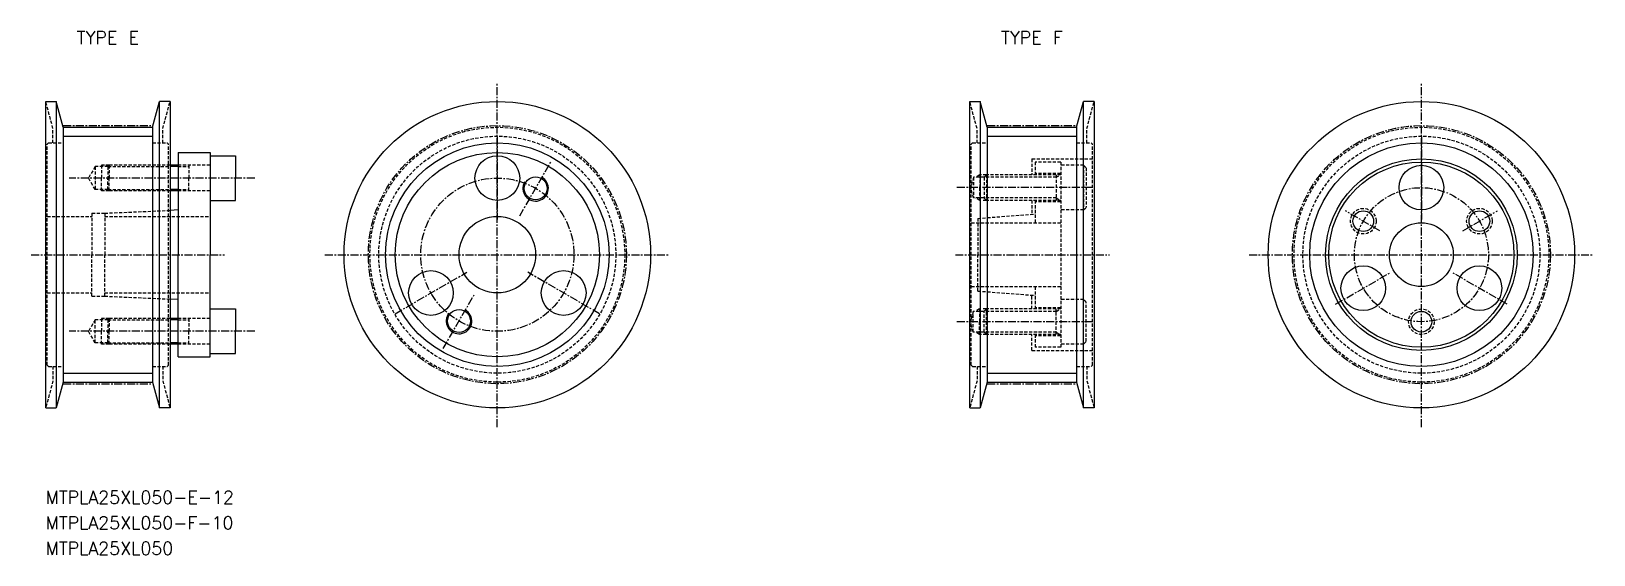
# Model space of a CAD drawing. Extents: x 30 to 275, y 65 to 147.
import ezdxf
from ezdxf.enums import TextEntityAlignment as Align

# ---------------------------------------------------------------- set-up
doc = ezdxf.new("R2010")
doc.units = 0
doc.linetypes.add('CENTER', pattern=[2, 1.25, -0.25, 0.25, -0.25])
doc.linetypes.add('DASHED', pattern=[0.75, 0.5, -0.25])
doc.layers.get('0').update_dxf_attribs({"linetype": 'CONTINUOUS'})
doc.layers.add('CENTER', color=1, linetype='CENTER')
doc.styles.add('MISUMI', font='txt.shx')

msp = doc.modelspace()

# ---------------------------------------------------------------- linework, layer by layer
at = {"color": 3, "linetype": 'DASHED'}
for p, q in [((33.68, 131.35), (32.54, 135.6)), ((50.88, 131.35), (52.02, 135.6)), ((178.42, 131.35), (177.28, 135.6)), ((195.62, 131.35), (196.75, 135.6)), ((33.68, 129.1), (33.68, 131.35)), ((50.88, 129.1), (50.88, 131.35)), ((178.42, 129.1), (178.42, 131.35)), ((195.62, 129.1), (195.62, 131.35)), ((32.98, 129.1), (32.78, 128.9)), ((32.78, 94.3), (32.78, 128.9)), ((32.98, 129.1), (35.28, 129.1)), ((49.28, 129.1), (51.58, 129.1)), ((51.78, 128.9), (51.58, 129.1)), ((51.78, 94.3), (51.78, 128.9)), ((177.72, 129.1), (177.52, 128.9)), ((177.52, 94.3), (177.52, 128.9)), ((177.72, 129.1), (180.02, 129.1)), ((194.02, 129.1), (196.32, 129.1)), ((196.52, 128.9), (196.32, 129.1)), ((196.52, 94.3), (196.52, 128.9)), ((40.28, 125.4), (39.24, 123.6)), ((40.28, 125.4), (40.28, 121.8)), ((42.28, 125.4), (40.28, 125.4)), ((41.28, 125.6), (41.28, 123.6)), ((42.48, 125.6), (41.28, 125.6)), ((42.48, 125.6), (42.28, 125.4)), ((42.28, 125.4), (52.02, 125.4)), ((42.28, 125.4), (42.28, 123.6)), ((52.02, 125.6), (42.48, 125.6)), ((42.48, 125.6), (42.48, 123.6)), ((58.28, 125.6), (53.28, 125.6)), ((53.28, 125.4), (54.94, 125.4)), ((54.94, 125.6), (54.94, 123.6)), ((187.02, 126.6), (196.52, 126.6)), ((187.02, 126.6), (187.02, 124.1)), ((191.52, 126.1), (187.52, 126.1)), ((187.52, 126.1), (187.52, 124.1)), ((191.52, 126.1), (191.52, 97.1)), ((195.12, 125.6), (191.52, 125.6)), ((195.12, 125.6), (195.12, 118.6)), ((195.12, 125.6), (195.52, 125.2)), ((195.52, 125.2), (195.52, 119)), ((40.28, 121.8), (39.24, 123.6)), ((41.28, 121.6), (41.28, 123.6)), ((42.28, 121.8), (42.28, 123.6)), ((42.48, 121.6), (42.48, 123.6)), ((54.94, 121.6), (54.94, 123.6)), ((177.87, 123.72), (177.44, 122.1)), ((177.87, 123.72), (177.87, 120.48)), ((179.52, 123.72), (177.87, 123.72)), ((178.87, 124.1), (178.21, 123.72)), ((178.87, 124.1), (178.87, 122.1)), ((179.89, 124.1), (178.87, 124.1)), ((179.52, 123.72), (179.89, 124.1)), ((190.82, 123.72), (179.52, 123.72)), ((179.52, 123.72), (179.52, 120.48)), ((191.52, 124.1), (179.89, 124.1)), ((179.89, 124.1), (179.89, 120.1)), ((191.52, 124.3), (187.52, 124.3)), ((190.82, 124.1), (190.82, 120.1)), ((190.82, 123.72), (191.47, 124.1)), ((42.28, 121.8), (40.28, 121.8)), ((42.48, 121.6), (41.28, 121.6)), ((42.28, 121.8), (52.02, 121.8)), ((42.48, 121.6), (42.28, 121.8)), ((52.02, 121.6), (42.48, 121.6)), ((53.28, 121.8), (54.94, 121.8)), ((58.28, 121.6), (53.28, 121.6)), ((177.87, 120.48), (177.44, 122.1)), ((179.52, 120.48), (177.87, 120.48)), ((178.87, 120.1), (178.21, 120.48)), ((178.87, 120.1), (178.87, 122.1)), ((179.89, 120.1), (179.22, 120.1)), ((190.82, 120.48), (179.52, 120.48)), ((179.89, 120.1), (179.52, 120.48)), ((191.52, 120.1), (179.89, 120.1)), ((187.02, 120.1), (187.02, 117.94)), ((187.52, 120.1), (187.52, 116.6)), ((190.82, 120.48), (191.47, 120.1)), ((32.78, 117.6), (39.78, 117.6)), ((39.78, 118.1), (39.78, 111.6)), ((39.78, 118.1), (41.78, 118.1)), ((41.78, 118.1), (52.02, 118.54)), ((41.78, 118.1), (41.78, 111.6)), ((41.78, 117.6), (58.28, 117.6)), ((178.52, 117.29), (187.52, 117.97)), ((191.52, 119.9), (187.52, 119.9)), ((195.12, 118.6), (191.52, 118.6)), ((195.12, 118.6), (195.52, 119)), ((177.52, 116.6), (191.52, 116.6)), ((178.52, 117.29), (178.52, 111.6)), ((39.78, 105.1), (39.78, 111.6)), ((41.78, 105.1), (41.78, 111.6)), ((178.52, 105.91), (178.52, 111.6)), ((32.78, 105.6), (39.78, 105.6)), ((41.78, 105.6), (58.28, 105.6)), ((177.52, 106.6), (191.52, 106.6)), ((178.52, 105.91), (187.52, 105.22)), ((187.02, 103.1), (187.02, 105.26)), ((187.52, 106.6), (187.52, 103.1)), ((39.78, 105.1), (41.78, 105.1)), ((41.78, 105.1), (52.02, 104.65)), ((178.82, 103.1), (178.17, 102.72)), ((178.82, 103.1), (178.82, 101.1)), ((179.89, 103.1), (179.22, 103.1)), ((179.89, 103.1), (179.52, 102.72)), ((191.52, 103.1), (179.89, 103.1)), ((179.89, 99.1), (179.89, 103.1)), ((191.52, 103.3), (187.52, 103.3)), ((190.82, 99.1), (190.82, 103.1)), ((190.82, 102.72), (191.47, 103.1)), ((195.12, 104.6), (191.52, 104.6)), ((195.12, 97.6), (195.12, 104.6)), ((195.12, 104.6), (195.52, 104.2)), ((195.52, 98), (195.52, 104.2)), ((40.28, 101.4), (39.24, 99.6)), ((42.28, 101.4), (40.28, 101.4)), ((40.28, 97.8), (40.28, 101.4)), ((41.28, 101.6), (41.28, 99.6)), ((42.48, 101.6), (41.28, 101.6)), ((42.48, 101.6), (42.28, 101.4)), ((42.28, 101.4), (52.02, 101.4)), ((42.28, 101.4), (42.28, 99.6)), ((42.48, 101.6), (42.48, 99.6)), ((52.02, 101.6), (42.48, 101.6)), ((58.28, 101.6), (53.28, 101.6)), ((53.28, 101.4), (54.94, 101.4)), ((54.94, 101.6), (54.94, 99.6)), ((177.82, 102.72), (177.38, 101.1)), ((177.82, 99.48), (177.38, 101.1)), ((177.82, 99.48), (177.82, 102.72)), ((179.52, 102.72), (177.82, 102.72)), ((178.82, 99.1), (178.82, 101.1)), ((190.82, 102.72), (179.52, 102.72)), ((179.52, 99.48), (179.52, 102.72)), ((40.28, 97.8), (39.24, 99.6)), ((41.28, 97.6), (41.28, 99.6)), ((42.28, 97.8), (42.28, 99.6)), ((42.48, 97.6), (42.48, 99.6)), ((54.94, 97.6), (54.94, 99.6)), ((179.52, 99.48), (177.82, 99.48)), ((178.82, 99.1), (178.17, 99.48)), ((179.89, 99.1), (178.82, 99.1)), ((190.82, 99.48), (179.52, 99.48)), ((179.52, 99.48), (179.89, 99.1)), ((191.52, 99.1), (179.89, 99.1)), ((187.02, 96.6), (187.02, 99.1)), ((187.52, 99.1), (187.52, 97.1)), ((191.52, 98.9), (187.52, 98.9)), ((190.82, 99.48), (191.47, 99.1)), ((195.12, 97.6), (195.52, 98)), ((42.28, 97.8), (40.28, 97.8)), ((42.48, 97.6), (41.28, 97.6)), ((42.28, 97.8), (52.02, 97.8)), ((42.48, 97.6), (42.28, 97.8)), ((52.02, 97.6), (42.48, 97.6)), ((53.28, 97.8), (54.94, 97.8)), ((58.28, 97.6), (53.28, 97.6)), ((187.02, 96.6), (196.52, 96.6)), ((191.52, 97.1), (187.52, 97.1)), ((195.12, 97.6), (191.52, 97.6)), ((32.98, 94.1), (32.78, 94.3)), ((32.98, 94.1), (35.28, 94.1)), ((33.68, 94.1), (33.68, 91.85)), ((49.28, 94.1), (51.58, 94.1)), ((50.88, 94.1), (50.88, 91.85)), ((51.78, 94.3), (51.58, 94.1)), ((177.72, 94.1), (177.52, 94.3)), ((177.72, 94.1), (180.02, 94.1)), ((178.42, 94.1), (178.42, 91.85)), ((194.02, 94.1), (196.32, 94.1)), ((195.62, 94.1), (195.62, 91.85)), ((196.52, 94.3), (196.32, 94.1)), ((33.68, 91.85), (32.54, 87.6)), ((50.88, 91.85), (52.02, 87.6)), ((178.42, 91.85), (177.28, 87.6)), ((195.62, 91.85), (196.75, 87.6))]:
    msp.add_line(p, q, dxfattribs=at)
at = {"color": 7, "linetype": 'CONTINUOUS'}
for p, q in [((32.54, 135.6), (34.19, 135.6)), ((32.54, 87.6), (32.54, 135.6)), ((35.28, 131.56), (34.19, 135.6)), ((34.19, 135.6), (34.19, 87.6)), ((49.28, 131.56), (50.36, 135.6)), ((52.02, 135.6), (50.36, 135.6)), ((50.36, 87.6), (50.36, 135.6)), ((52.02, 135.6), (52.02, 87.6)), ((177.28, 135.6), (178.93, 135.6)), ((177.28, 87.6), (177.28, 135.6)), ((180.02, 131.56), (178.93, 135.6)), ((178.93, 135.6), (178.93, 87.6)), ((194.02, 131.56), (195.1, 135.6)), ((196.75, 135.6), (195.1, 135.6)), ((195.1, 87.6), (195.1, 135.6)), ((196.75, 135.6), (196.75, 87.6)), ((35.28, 131.56), (35.28, 91.64)), ((35.28, 131.56), (49.28, 131.56)), ((49.28, 131.56), (49.28, 91.64)), ((180.02, 131.56), (180.02, 91.64)), ((180.02, 131.56), (194.02, 131.56)), ((194.02, 131.56), (194.02, 91.64)), ((53.28, 127.6), (58.28, 127.6)), ((53.28, 127.6), (53.28, 125.6)), ((58.28, 127.6), (58.28, 127.1)), ((53.28, 125.6), (52.02, 125.6)), ((53.28, 125.6), (53.28, 121.6)), ((58.28, 127.1), (58.28, 120.1)), ((58.28, 127.1), (62.28, 127.1)), ((62.28, 127.1), (62.28, 123.6)), ((62.28, 120.1), (62.28, 123.6)), ((53.28, 121.6), (52.02, 121.6)), ((53.28, 121.6), (53.28, 118.6)), ((58.28, 120.1), (58.28, 111.6)), ((58.28, 120.1), (62.28, 120.1)), ((53.28, 118.6), (52.02, 118.54)), ((53.28, 118.6), (53.28, 111.6)), ((53.28, 104.6), (53.28, 111.6)), ((58.28, 103.1), (58.28, 111.6)), ((53.28, 104.6), (52.02, 104.65)), ((53.28, 101.6), (53.28, 104.6)), ((58.28, 96.1), (58.28, 103.1)), ((58.28, 103.1), (62.28, 103.1)), ((62.28, 103.1), (62.28, 99.6)), ((53.28, 101.6), (52.02, 101.6)), ((53.28, 97.6), (53.28, 101.6)), ((62.28, 96.1), (62.28, 99.6)), ((53.28, 97.6), (52.02, 97.6)), ((53.28, 95.6), (53.28, 97.6)), ((53.28, 95.6), (58.28, 95.6)), ((58.28, 96.1), (62.28, 96.1)), ((58.28, 95.6), (58.28, 96.1)), ((35.28, 91.64), (34.19, 87.6)), ((35.28, 91.64), (49.28, 91.64)), ((49.28, 91.64), (50.36, 87.6)), ((180.02, 91.64), (178.93, 87.6)), ((180.02, 91.64), (194.02, 91.64)), ((194.02, 91.64), (195.1, 87.6)), ((32.54, 87.6), (34.19, 87.6)), ((52.02, 87.6), (50.36, 87.6)), ((177.28, 87.6), (178.93, 87.6)), ((196.75, 87.6), (195.1, 87.6))]:
    msp.add_line(p, q, dxfattribs=at)
at = {"color": 3, "linetype": 'CONTINUOUS'}
for p, q in [((35.28, 130.16), (49.28, 130.16)), ((180.02, 130.16), (194.02, 130.16)), ((35.28, 93.04), (49.28, 93.04)), ((180.02, 93.04), (194.02, 93.04))]:
    msp.add_line(p, q, dxfattribs=at)
at = {"color": 3}
for p, q in [((53.28, 125.4), (52.02, 125.4)), ((53.28, 121.8), (52.02, 121.8)), ((53.28, 101.4), (52.02, 101.4)), ((53.28, 97.8), (52.02, 97.8))]:
    msp.add_line(p, q, dxfattribs=at)
at = {"color": 7, "linetype": 'CONTINUOUS'}
for centre, radius in [((103.28, 111.6), 24), ((248.02, 111.6), 24), ((103.28, 111.6), 17.5), ((103.28, 111.6), 16), ((103.28, 111.6), 16), ((248.02, 111.6), 17.5), ((103.28, 123.6), 3.5), ((248.02, 111.6), 15), ((248.02, 111.6), 14.5), ((248.02, 122.1), 3.5), ((109.28, 121.99), 1.8), ((103.28, 111.6), 6), ((238.92, 116.85), 1.62), ((257.11, 116.85), 1.62), ((248.02, 111.6), 5), ((92.88, 105.6), 3.5), ((113.67, 105.6), 3.5), ((238.92, 106.35), 3.5), ((257.11, 106.35), 3.5), ((97.28, 101.21), 1.8), ((248.02, 101.1), 1.62)]:
    msp.add_circle(centre, radius, dxfattribs=at)
at = {"color": 3, "linetype": 'DASHED'}
for centre, radius in [((103.28, 111.6), 19.96), ((103.28, 111.6), 18.56), ((248.02, 111.6), 19.96), ((248.02, 111.6), 18.56), ((238.92, 116.85), 2), ((257.11, 116.85), 2), ((248.02, 101.1), 2)]:
    msp.add_circle(centre, radius, dxfattribs=at)
at = {"color": 3}
for centre in [(109.28, 121.99), (97.28, 101.21)]:
    msp.add_arc(centre, 2, 150, 62, dxfattribs=at)
at = {"layer": 'CENTER', "color": 1, "linetype": 'CENTER'}
for p, q in [((103.28, 84.6), (103.28, 138.6)), ((248.02, 84.6), (248.02, 138.6)), ((35.28, 131.81), (49.28, 131.81)), ((103.28, 130.1), (103.28, 117.1)), ((180.02, 131.81), (194.02, 131.81)), ((248.02, 130.1), (248.02, 117.1)), ((106.78, 117.66), (111.78, 126.32)), ((65.28, 123.6), (36.24, 123.6)), ((196.52, 122.1), (175.22, 122.1)), ((241.52, 115.35), (236.11, 118.47)), ((254.51, 115.35), (259.92, 118.47)), ((30.28, 111.6), (60.54, 111.6)), ((76.28, 111.6), (130.28, 111.6)), ((175.02, 111.6), (199.19, 111.6)), ((221.02, 111.6), (275.02, 111.6)), ((87.26, 102.35), (98.51, 108.85)), ((119.3, 102.35), (108.04, 108.85)), ((234.59, 103.85), (243.25, 108.85)), ((261.44, 103.85), (252.78, 108.85)), ((94.78, 96.88), (99.78, 105.54)), ((196.52, 101.1), (175.22, 101.1)), ((65.28, 99.6), (36.24, 99.6)), ((35.28, 91.38), (49.28, 91.38)), ((180.02, 91.38), (194.02, 91.38))]:
    msp.add_line(p, q, dxfattribs=at)
for centre, radius in [((103.28, 111.6), 20.21), ((248.02, 111.6), 20.21), ((103.28, 111.6), 12), ((248.02, 111.6), 10.5)]:
    msp.add_circle(centre, radius, dxfattribs=at)

# ---------------------------------------------------------------- texts
at = {"color": 7, "linetype": 'CONTINUOUS', "style": 'MISUMI'}
for s, p in [('TYPE E', (42.28, 145.6)), ('TYPE F', (187.02, 145.6))]:
    msp.add_text(s, height=2, dxfattribs=at).set_placement(p, align=Align.MIDDLE_CENTER)
for s, p in [('MTPLA25XL050-E-12', (32.54, 72.6)), ('MTPLA25XL050-F-10', (32.54, 68.6)), ('MTPLA25XL050', (32.54, 64.6))]:
    msp.add_text(s, height=2, dxfattribs=at).set_placement(p)

doc.saveas('drawing.dxf')
